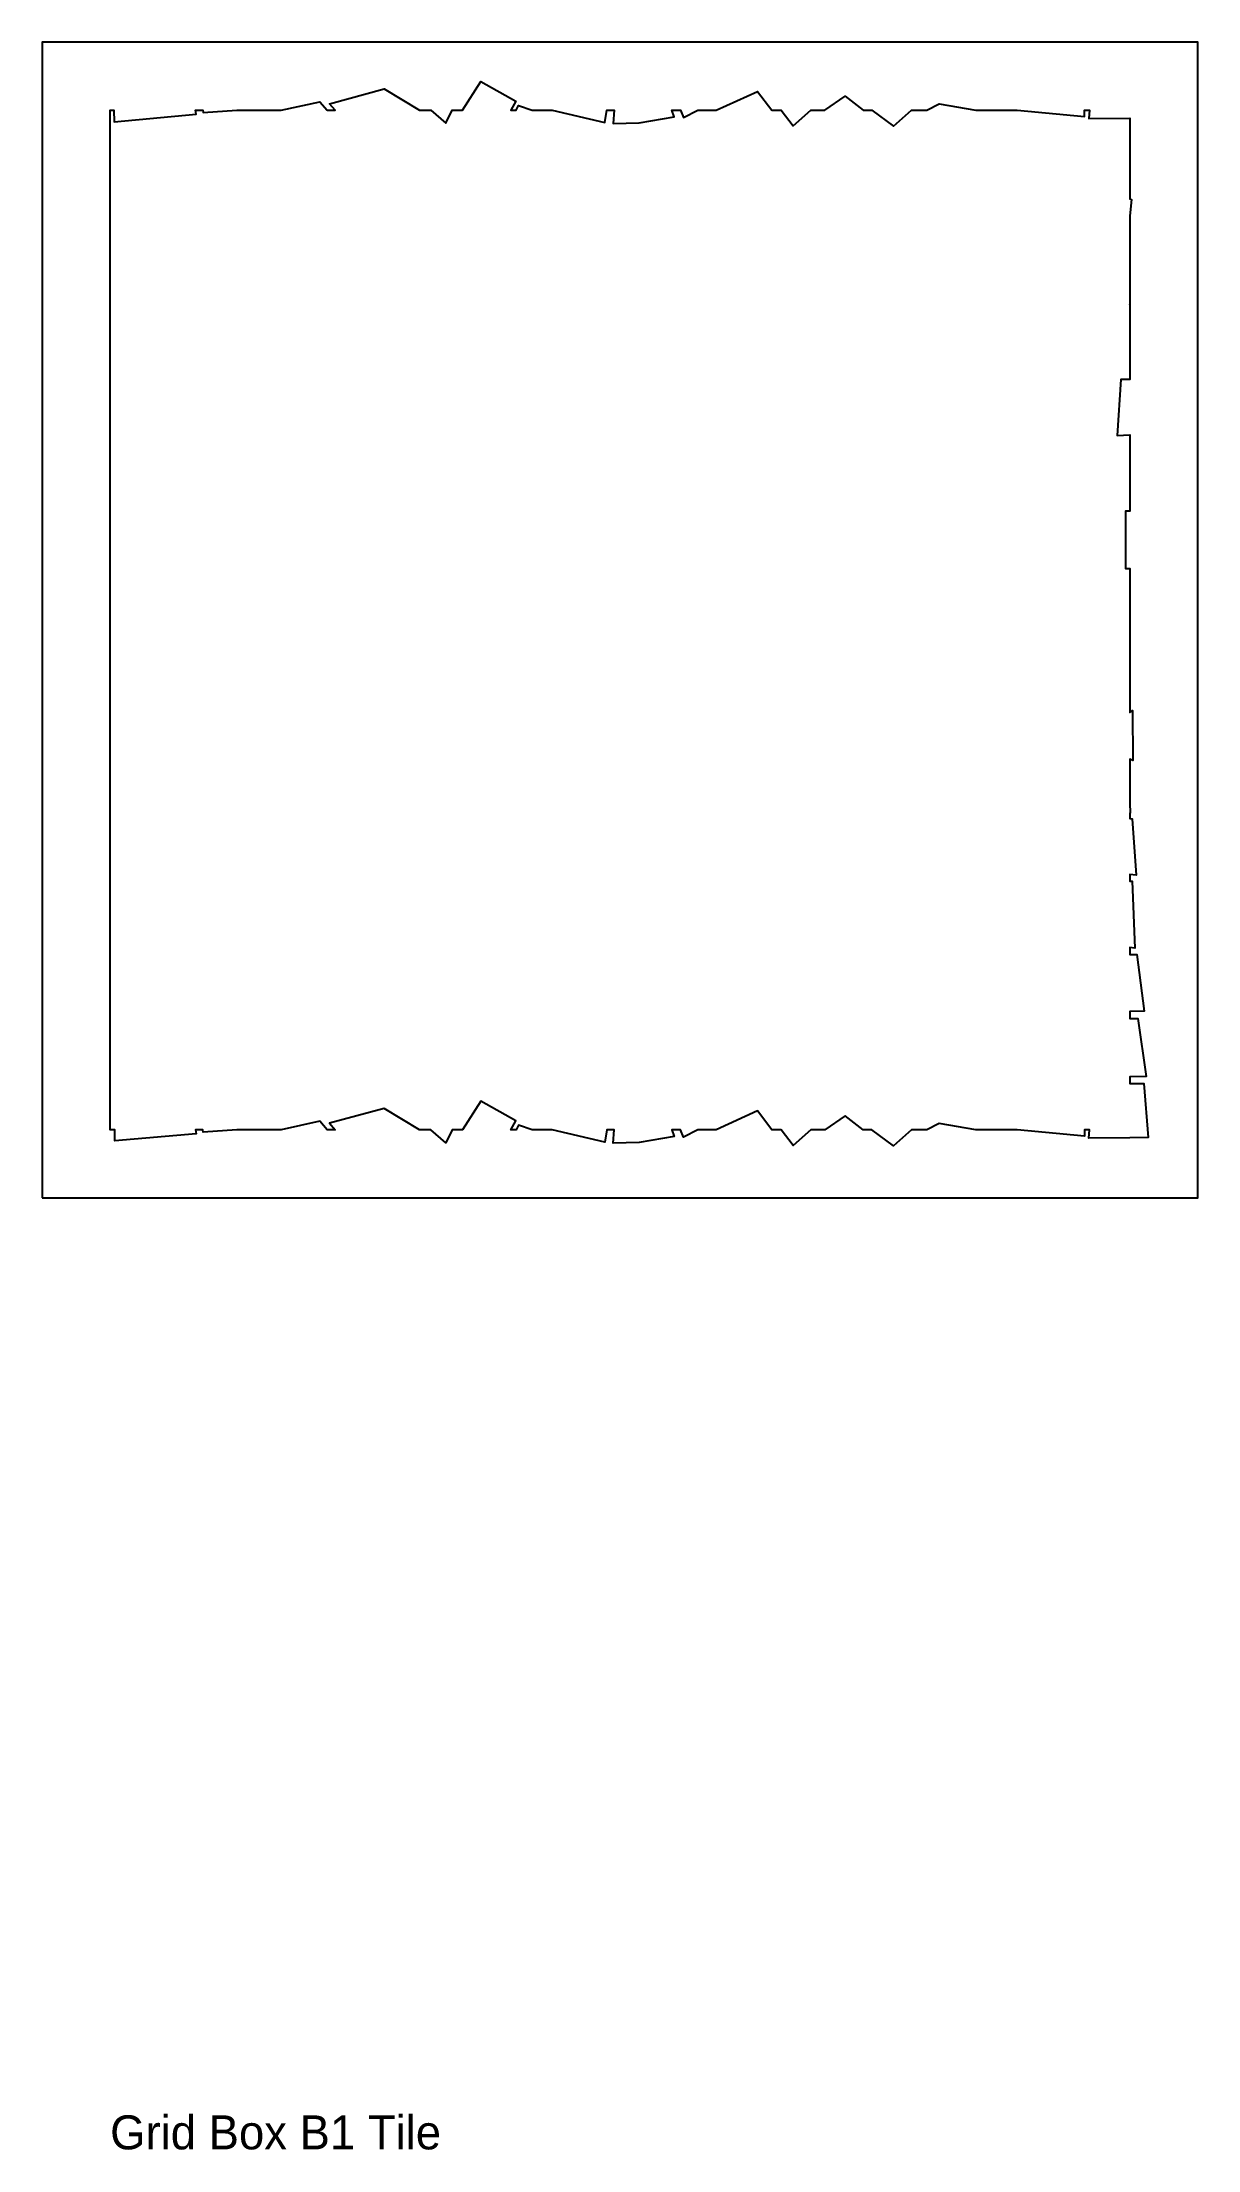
# Model space of a CAD drawing. Header units: metres. Extents: x -20 to 320, y 0 to 620.
import ezdxf

# ---------------------------------------------------------------- set-up
doc = ezdxf.new("R2010")
doc.units = ezdxf.units.M

msp = doc.modelspace()

# ---------------------------------------------------------------- linework, layer by layer
at = {"color": 8}
msp.add_lwpolyline([(-20, 280), (320, 280), (320, 620), (-20, 620), (-20, 280)], dxfattribs=at)
at = {"color": 2}
msp.add_lwpolyline([(80.62, 306.23), (64.57, 301.89), (66.18, 300), (63.87, 300), (61.68, 302.48), (50.28, 300), (37.29, 300), (27.4, 299.32), (27.28, 300), (25.12, 300), (25.26, 298.78), (1.37, 296.7), (1.35, 300), (0, 300), (0, 600), (1.09, 600), (1.14, 596.53), (25.26, 598.78), (25.12, 600), (27.28, 600), (27.4, 599.32), (37.29, 600), (50.28, 600), (61.68, 602.48), (63.87, 600), (66.18, 600), (64.57, 601.89), (80.62, 606.23), (91.06, 600), (94.36, 600), (98.74, 596.17), (100.58, 600), (103.67, 600), (109.04, 608.44), (119.37, 602.66), (117.88, 600), (119.42, 600), (120.15, 601.36), (124.16, 600), (130, 600), (145.58, 596.37), (146.13, 600), (148.29, 600), (147.99, 596.1), (155.64, 596.23), (165.98, 597.98), (165.21, 600), (167.78, 600), (168.66, 597.84), (172.91, 600), (178.28, 600), (190.48, 605.52), (194.66, 600), (197.39, 600), (200.93, 595.41), (206.16, 600), (210.24, 600), (216.21, 604.14), (221.52, 600), (224.09, 600), (230.44, 595.31), (235.72, 600), (240.24, 600), (243.88, 601.82), (254.69, 600), (266.8, 600), (286.61, 598.13), (286.67, 600), (288.09, 600), (287.94, 597.57), (300, 597.65), (300, 573.93), (300.52, 573.68), (300, 568.87), (300, 543.52), (300.03, 542.85), (300, 542.86), (300, 520.79), (297.33, 520.7), (296.3, 504.29), (300, 504.47), (300, 482.05), (298.69, 482), (298.73, 465.09), (300, 465.12), (300, 422.75), (300.78, 423.39), (300.91, 408.61), (300, 409), (300, 396.21), (300.09, 393.15), (300, 393.17), (300, 391.59), (300.63, 391.47), (301.81, 374.94), (300, 375.13), (300, 373.17), (300.69, 373.1), (301.51, 353.45), (300, 353.6), (300, 351.58), (302.06, 351.58), (304.21, 334.91), (300, 334.78), (300, 332.71), (302.39, 332.77), (304.8, 315.68), (300, 315.59), (300, 313.65), (304.1, 313.62), (305.36, 297.68), (300, 297.65), (287.94, 297.57), (288.09, 300), (286.67, 300), (286.61, 298.13), (266.8, 300), (254.69, 300), (243.88, 301.82), (240.24, 300), (235.72, 300), (230.44, 295.31), (224.09, 300), (221.52, 300), (216.21, 304.14), (210.24, 300), (206.16, 300), (200.93, 295.41), (197.39, 300), (194.66, 300), (190.48, 305.52), (178.28, 300), (172.91, 300), (168.66, 297.84), (167.78, 300), (165.21, 300), (165.98, 297.98), (155.64, 296.23), (147.99, 296.1), (148.29, 300), (146.13, 300), (145.58, 296.37), (130, 300), (124.16, 300), (120.15, 301.36), (119.42, 300), (117.88, 300), (119.37, 302.66), (109.04, 308.44), (103.67, 300), (100.58, 300), (98.74, 296.17), (94.36, 300), (91.06, 300)], close=True, dxfattribs=at)

# ---------------------------------------------------------------- texts
msp.add_text('Grid Box B1 Tile', height=10).set_placement((0, 0))

doc.saveas('drawing.dxf')
